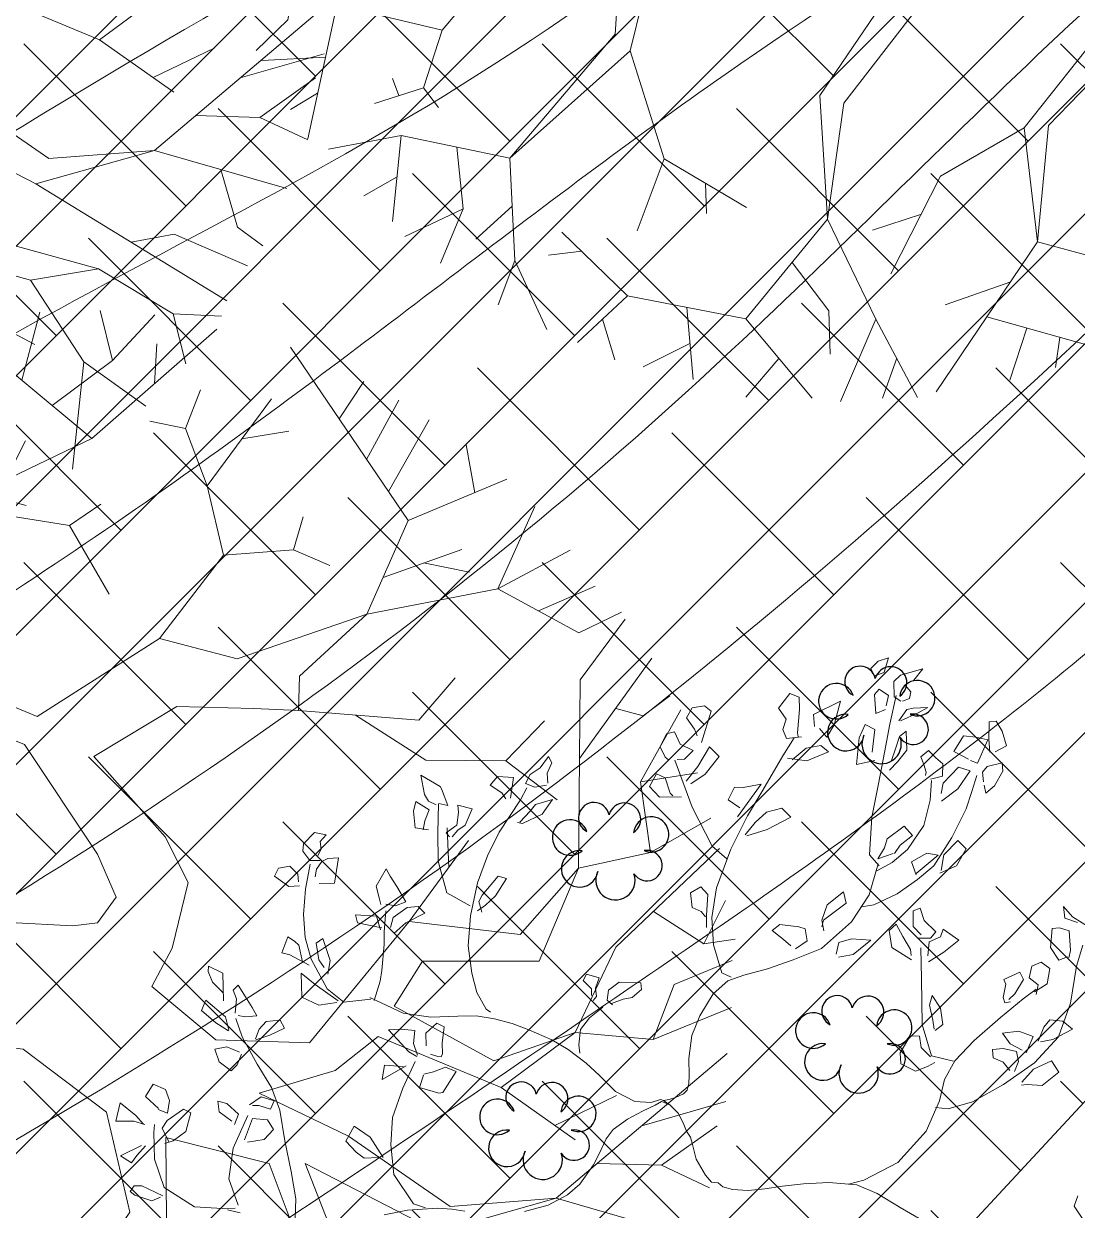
# Model space of a CAD drawing. Header units: millimetres. Extents: x 5637 to 6048, y 3385 to 3927.
# Drawn here: x 5869.876 to 5874.188, y 3737.93 to 3742.784 of the extents above; entities that cross this region are included whole.
import ezdxf

# ---------------------------------------------------------------- set-up
doc = ezdxf.new("R2010")
doc.units = ezdxf.units.MM
doc.layers.add('Contour Lines', color=253, linetype='Continuous')
doc.layers.add('plants1', color=7, linetype='Continuous', true_color=0x89ee5d)
doc.layers.add('trees new', color=7, linetype='Continuous', lineweight=20)
pattern_1 = [(45, (2816.3681, -1263.7476), (-0.265165043, 0.265165043), []), (135, (2816.3681, -1263.7476), (-0.79549513, 0.265165043), [0.9375, -0.5625])]

# ---------------------------------------------------------------- blocks, each defined once
blk = doc.blocks.new('SYMBOL_Tree_5_2D')
at = {"color": 0, "linetype": 'ByBlock'}
for points in [[(1.96, 83.66), (-6.45, 89.48)], [(77.11, 46.85), (73.78, 37.12), (73.14, 25.72), (67.38, 19.24), (48.37, 13.75), (22.49, 15.23), (12.81, 23.81), (14.33, 33.54), (5.72, 50.66), (9.48, 72.13), (1.96, 83.66), (0.85, 89.91)], [(9.48, 72.13), (2.85, 51.55), (6.82, 38.24), (8.16, 24.04), (13.67, 14.41), (-0.25, 8.52), (-14.17, 10.17), (-23.69, 20.13), (-22.14, 43.83), (-31.42, 57.6), (-28.77, 74.69), (-13.51, 80.08), (-10.87, 88.89)], [(-12.19, 84.49), (-16.38, 88.36)], [(16.36, 74.47), (11.46, 81.2), (10.37, 89.02)], [(11.46, 81.2), (16.32, 88.36)], [(-23.95, 81.35), (-20.14, 87.24)], [(23.61, 76.93), (18.75, 87.45)], [(21.27, 82), (23.84, 86.43)], [(-21.14, 77.39), (-26.77, 85.31)], [(-35.29, 77.04), (-34.06, 83.76)], [(5.96, 77.54), (7.93, 83.86)], [(9.48, 72.13), (23.61, 76.93), (31.1, 83.43)], [(39.94, 66.21), (34.2, 83.66)], [(36.16, 77.7), (38.19, 81.43)], [(-13.51, 80.08), (-1.57, 77.16)], [(-5.16, 78.04), (-1.57, 80.74)], [(-28.77, 74.69), (-41.81, 79.39)], [(-31.42, 57.6), (-43.81, 65.88), (-45.34, 77.84)], [(37.7, 73.01), (44.82, 77.72)], [(46.31, 66.57), (44.59, 71.24), (46.16, 76.93)], [(24.27, 69.89), (28.89, 75.02)], [(-48.89, 69), (-49.99, 74.59)], [(-43.81, 65.88), (-53.97, 72.13)], [(-30.27, 65.02), (-37.82, 68.12), (-40.92, 73.02)], [(2.85, 51.55), (-8.43, 61.74), (-10.2, 71.9)], [(26.58, 72.46), (28.48, 70.91)], [(-31.42, 57.6), (-25.45, 43.07), (-28.55, 18.68), (-22.78, 9.05), (-36.5, 5.04), (-50.44, 16.34), (-48, 33.67), (-57.3, 45.96), (-55.73, 70.22)], [(26.05, 61.94), (24.27, 69.89), (21.17, 71.14)], [(14.33, 33.54), (23.15, 45.18), (26.05, 61.94), (39.94, 66.21), (50.13, 61.94), (62.73, 64.08)], [(-61.89, 56.67), (-63.47, 63.85)], [(-14.84, 61.74), (-17.06, 65.19)], [(-8.43, 61.74), (-21.26, 61.74)], [(-66.35, 55.5), (-67.9, 59.27)], [(-56.89, 52.39), (-50.88, 59.5)], [(-48, 33.67), (-41.6, 44.95), (-42.47, 59.61)], [(-56.51, 58.09), (-73.2, 53.69)], [(-41.94, 50.63), (-37.39, 55.82)], [(-57.3, 45.96), (-81.38, 39.36)], [(-73.64, 7.05), (-66.57, 12.99), (-54.41, 16.22), (-50.65, 31.76), (-57.3, 45.96)], [(-66.57, 12.99), (-78.28, 18.81), (-84.25, 31.99)], [(-58.76, 25.18), (-66.35, 20.36), (-71.43, 20.13)], [(-78.28, 18.81), (-88.47, 19.7)], [(-72.09, -10.48), (-60.6, 1.48), (-40.69, 2.58), (-53.31, 12.53), (-73.64, 7.05), (-85.35, 7.17), (-91.09, 4.15)], [(-85.35, 7.17), (-90.22, 12.08)], [(81.3, 4.48), (73.55, -6.67), (60.95, -4.77), (47.26, 2.58), (11.24, 1.25), (9.91, -5.22), (2.39, -9.14), (-0.25, -11.14), (-0.68, -15.41), (4.4, -19.09), (20.3, -26.82), (34.66, -24.68), (53.66, -33.19), (61.63, -31.62), (74.44, -32.4), (84.19, -24), (89.02, -22.68)], [(-60.6, 1.48), (-90.68, 2.02)], [(-75.64, 1.75), (-80.04, -2.1), (-90.68, -3.45)], [(-63.02, -30.93), (-58.17, -19.53), (-40.49, -17.09), (-37.82, -10.25), (-30.55, -2.43), (-43.81, -3.55), (-60.38, -2.33), (-72.09, -10.48), (-90, -15.05)], [(-10.45, -65.19), (-6.88, -53.41), (-9.09, -49.4), (-3.78, -46.6), (5.27, -41.57), (11.46, -30.17), (-2.23, -25.7), (-7.99, -21.99), (-10.64, -13.28), (-10.87, -7.46), (-21.92, -5.68), (-32.97, -11.7), (-36.27, -32.51), (-49.99, -38.55), (-52.2, -50.19), (-53.97, -36.75), (-40.49, -28.82), (-40.26, -21.66), (-55.52, -22.12), (-63.02, -30.93), (-72.54, -35.43), (-79.4, -44.47)], [(-81.04, -12.77), (-86.9, -7.23), (-91.09, -6.8)], [(-72.09, -10.48), (-82.04, -38.88)], [(-74.47, -17.29), (-82.04, -21.46), (-89.11, -22.12)], [(-66.99, -18.81), (-72.09, -26.46)], [(-58.17, -19.53), (-70.33, -18.53)], [(-82.04, -21.46), (-85.8, -29.81)], [(-77.07, -24.68), (-85.14, -33.19)], [(74.44, -32.4), (62.07, -34.08), (53.66, -36.55), (35.32, -28.92), (20.74, -30.93), (11.9, -48.28), (1.53, -51.18), (-10.45, -65.19)], [(-63.02, -30.93), (-61.93, -43.58), (-67.23, -62.05)], [(-36.27, -32.51), (-37.61, -45.92)], [(-72.54, -35.43), (-71.2, -43.25), (-76.28, -49.96)], [(53.66, -36.55), (33.31, -66.83), (26.27, -87.96)], [(-37.16, -41.43), (-34.29, -45.92)], [(11.9, -48.28), (10.14, -62.25), (16.77, -69.19), (15.22, -83.62)], [(45.06, -49.34), (30.01, -55.22), (27.8, -59.81)], [(-63.85, -50.27), (-71.86, -49.96), (-75.19, -52.65)], [(-71.86, -49.96), (-71.43, -56.44)], [(-52.2, -50.19), (-59.51, -56.89), (-64.14, -64.95)], [(-52.2, -50.19), (-44.91, -62.94), (-46.45, -79.48)], [(-9.09, -49.4), (-23.69, -56.44)], [(30.01, -55.22), (20.74, -49.96)], [(-16.02, -52.74), (-27.2, -52.29), (-36.5, -57.65)], [(-59.51, -56.89), (-53.52, -64.39), (-53.31, -75.46)], [(-38.28, -64.95), (-36.5, -57.65), (-45.11, -56.66)], [(-23.69, -56.44), (-24.99, -63.83)], [(40.45, -56.2), (40.83, -62.05)], [(-44.91, -62.94), (-39.6, -72.11), (-40.69, -82.17)], [(10.14, -62.25), (2.39, -67.64), (-2.89, -68.3)], [(-53.52, -64.39), (-59.51, -69.29)], [(-10.45, -65.19), (-23.9, -77.01), (-29.64, -86.41)], [(-10.45, -65.19), (-8.88, -78.82), (16.54, -90.88)], [(33.31, -66.83), (58.74, -70.99)], [(2.39, -67.64), (3.51, -72.11)], [(40.14, -67.95), (36.21, -77.24), (34.43, -85.39)], [(16.77, -69.19), (23.15, -74.34), (27.8, -72.77)], [(45.4, -68.81), (47.92, -77.9)], [(-45.68, -71.21), (-49.33, -72.21), (-51.1, -76.35)], [(-9.83, -70.54), (-17.06, -79.15)], [(23.15, -74.34), (24.06, -79.81)], [(-13.55, -74.97), (-19.48, -77.01)], [(-23.9, -77.01), (-36.27, -77.47), (-39.82, -82.73)], [(-30.08, -77.24), (-34.97, -83.95)], [(-23.9, -77.01), (-22.58, -89.08)], [(15.93, -76.99), (11.03, -81.05)], [(29.79, -77.39), (32.22, -82.17)], [(36.21, -77.24), (41.06, -82.17)], [(-8.88, -78.82), (-17.5, -90.32)], [(-4.62, -80.84), (-4.46, -91.9)], [(0.08, -83.07), (0.41, -92.13)], [(6.02, -85.89), (5.72, -91.9)], [(-14.7, -86.59), (-10.43, -91.54)]]:
    blk.add_lwpolyline(points, dxfattribs=at)
blk = doc.blocks.new('F1')
at = {"color": 33, "linetype": 'Continuous'}
for p, q in [((1.0488, -0.0402), (1.0492, -0.0574)), ((1.0492, -0.0574), (1.0552, -0.0821)), ((1.0552, -0.0821), (1.0626, -0.1094)), ((0.5487, -0.1046), (0.5351, -0.1092)), ((0.5351, -0.1092), (0.5053, -0.1274)), ((1.0626, -0.1094), (1.0691, -0.1369)), ((0.5053, -0.1274), (0.4816, -0.1576)), ((1.0691, -0.1369), (1.0781, -0.157)), ((0.4816, -0.1576), (0.4712, -0.1858)), ((1.0781, -0.157), (1.0924, -0.1773)), ((0.4628, -0.179), (0.4413, -0.1868)), ((0.4746, -0.1794), (0.4628, -0.179)), ((1.0924, -0.1773), (1.1079, -0.2011)), ((0.4413, -0.1868), (0.4141, -0.2046)), ((0.4712, -0.1858), (0.468, -0.2055)), ((0.4141, -0.2046), (0.3874, -0.2262)), ((1.1079, -0.2011), (1.1147, -0.2175)), ((0.468, -0.2055), (0.4599, -0.2231)), ((0.8004, -0.2071), (0.802, -0.2144)), ((0.802, -0.2144), (0.8012, -0.2286)), ((0.3874, -0.2262), (0.3673, -0.251)), ((0.4599, -0.2231), (0.4435, -0.2427)), ((0.8012, -0.2286), (0.7939, -0.2396)), ((0.4435, -0.2427), (0.421, -0.2651)), ((0.7939, -0.2396), (0.7824, -0.2502)), ((0.8881, -0.2413), (0.8977, -0.2556)), ((0.9933, -0.2431), (1.0176, -0.2388)), ((1.0449, -0.2531), (1.0229, -0.2398)), ((0.3673, -0.251), (0.3585, -0.2825)), ((0.8977, -0.2556), (0.9033, -0.2729)), ((1.0335, -0.2498), (1.05, -0.2758)), ((0.421, -0.2651), (0.4017, -0.2833)), ((1.0339, -0.2632), (1.0326, -0.2756)), ((0.9033, -0.2729), (0.9084, -0.2974)), ((1.05, -0.2758), (1.0568, -0.2951)), ((0.3585, -0.2825), (0.3551, -0.3162)), ((0.4017, -0.2833), (0.3904, -0.293)), ((0.6677, -0.2852), (0.6765, -0.2887)), ((0.6765, -0.2887), (0.6858, -0.3133)), ((0.9084, -0.2974), (0.9082, -0.3249)), ((1.0568, -0.2951), (1.0596, -0.3158)), ((0.3551, -0.3162), (0.3508, -0.3357)), ((0.6858, -0.3133), (0.689, -0.3382)), ((1.0596, -0.3158), (1.0594, -0.339)), ((0.9082, -0.3249), (0.9039, -0.3551)), ((0.689, -0.3382), (0.6866, -0.3653)), ((1.0594, -0.339), (1.0568, -0.362)), ((0.9039, -0.3551), (0.8963, -0.3804)), ((0.5427, -0.3595), (0.5224, -0.3711)), ((0.5536, -0.357), (0.5427, -0.3595)), ((0.6866, -0.3653), (0.6761, -0.4013)), ((0.5224, -0.3711), (0.5047, -0.3852)), ((0.5047, -0.3852), (0.4909, -0.3986)), ((0.8963, -0.3804), (0.8871, -0.4026)), ((0.4909, -0.3986), (0.4762, -0.4253)), ((0.5403, -0.3953), (0.5499, -0.4046)), ((0.5499, -0.4046), (0.5499, -0.439)), ((0.6761, -0.4013), (0.6628, -0.4324)), ((0.8871, -0.4026), (0.8698, -0.4332)), ((0.4762, -0.4253), (0.465, -0.4522)), ((0.5499, -0.439), (0.5459, -0.4696)), ((0.6628, -0.4324), (0.6506, -0.4568)), ((0.8698, -0.4332), (0.8648, -0.4444)), ((0.465, -0.4522), (0.4609, -0.4684)), ((0.6506, -0.4568), (0.6345, -0.4891)), ((0.4609, -0.4684), (0.4573, -0.4833)), ((0.5459, -0.4696), (0.5425, -0.4984)), ((0.6345, -0.4891), (0.6255, -0.5061)), ((0.5425, -0.4984), (0.5395, -0.5243)), ((0.5395, -0.5243), (0.5355, -0.5508))]:
    blk.add_line(p, q, dxfattribs=at)
at = {"color": 92, "linetype": 'Continuous'}
for p, q in [((1.17, -0.052), (1.1898, -0.0597)), ((1.1796, -0.0467), (1.1721, -0.0508)), ((1.1956, -0.051), (1.1796, -0.0467)), ((1.2, -0.0541), (1.1956, -0.051)), ((0.9311, -0.0574), (0.9423, -0.0601)), ((0.9423, -0.0601), (0.9618, -0.0856)), ((1.1898, -0.0597), (1.1968, -0.0593)), ((1.1968, -0.0593), (1.2, -0.0541)), ((0.9618, -0.0856), (0.9662, -0.1123)), ((1.211, -0.0856), (1.1926, -0.0963)), ((1.1961, -0.087), (1.2005, -0.08)), ((1.2005, -0.08), (1.211, -0.0856)), ((0.3425, -0.0984), (0.334, -0.0872)), ((1.189, -0.0963), (1.1961, -0.087)), ((0.3398, -0.1081), (0.3425, -0.0984)), ((0.9726, -0.1003), (0.9854, -0.1179)), ((0.9896, -0.0986), (0.9766, -0.0999)), ((0.9974, -0.1036), (0.9896, -0.0986)), ((1.0073, -0.1127), (0.9974, -0.1036)), ((1.0966, -0.1059), (1.0816, -0.1092)), ((1.1641, -0.1026), (1.1531, -0.1117)), ((1.1713, -0.0995), (1.1641, -0.1026)), ((1.1748, -0.1133), (1.168, -0.1013)), ((0.9662, -0.1123), (0.9666, -0.1371)), ((0.9854, -0.1179), (1.0008, -0.1268)), ((1.0008, -0.1268), (1.0073, -0.1127)), ((1.0816, -0.1092), (1.0738, -0.1191)), ((1.0936, -0.1278), (1.0993, -0.1079)), ((1.1531, -0.1117), (1.1498, -0.1289)), ((1.1706, -0.1206), (1.1748, -0.1133)), ((1.201, -0.1179), (1.1908, -0.1156)), ((1.192, -0.1158), (1.1996, -0.1231)), ((1.2173, -0.117), (1.201, -0.1179)), ((1.2145, -0.1338), (1.2173, -0.117)), ((1.0738, -0.1191), (1.0799, -0.1274)), ((1.0799, -0.1274), (1.0936, -0.1278)), ((1.1093, -0.121), (1.1064, -0.1307)), ((1.1241, -0.1317), (1.1119, -0.1241)), ((1.1498, -0.1289), (1.1566, -0.132)), ((1.1566, -0.132), (1.1706, -0.1206)), ((1.171, -0.1272), (1.1698, -0.1388)), ((1.1795, -0.1301), (1.171, -0.1272)), ((1.1996, -0.1231), (1.2145, -0.1338)), ((0.9666, -0.1371), (0.959, -0.1645)), ((1.0748, -0.145), (1.0778, -0.1373)), ((1.0778, -0.1373), (1.0886, -0.1398)), ((1.0969, -0.1398), (1.0868, -0.1479)), ((1.0886, -0.1398), (1.0944, -0.1396)), ((1.1064, -0.1307), (1.1178, -0.1396)), ((1.1178, -0.1396), (1.1261, -0.1413)), ((1.1261, -0.1413), (1.1241, -0.1317)), ((1.1698, -0.1388), (1.1741, -0.1487)), ((1.1918, -0.1411), (1.1793, -0.1311)), ((1.0868, -0.1479), (1.0748, -0.145)), ((1.1741, -0.1487), (1.1858, -0.1527)), ((1.1858, -0.1527), (1.1918, -0.1411)), ((0.9224, -0.1628), (0.9116, -0.1827)), ((0.9261, -0.162), (0.9224, -0.1628)), ((0.9439, -0.1661), (0.9261, -0.162)), ((0.9411, -0.1775), (0.9439, -0.1661)), ((0.959, -0.1645), (0.9493, -0.1893)), ((0.9574, -0.185), (0.9782, -0.1711)), ((0.9782, -0.1711), (0.9769, -0.1841)), ((1.1106, -0.1754), (1.1158, -0.1696)), ((1.1158, -0.1696), (1.1273, -0.1771)), ((0.9116, -0.1827), (0.9216, -0.1862)), ((0.9216, -0.1862), (0.9322, -0.1812)), ((0.9322, -0.1812), (0.9406, -0.1783)), ((1.1073, -0.1854), (1.1106, -0.1754)), ((1.1273, -0.1771), (1.1319, -0.1883)), ((0.9556, -0.1978), (0.9482, -0.1941)), ((0.9769, -0.1841), (0.9599, -0.1841)), ((1.1211, -0.191), (1.1094, -0.187)), ((1.1319, -0.1883), (1.1211, -0.191)), ((0.9261, -0.1951), (0.9251, -0.198)), ((0.9251, -0.198), (0.9259, -0.2077)), ((0.9292, -0.1953), (0.9261, -0.1951)), ((0.9359, -0.1968), (0.9292, -0.1953)), ((0.9414, -0.2156), (0.9402, -0.2042)), ((0.9476, -0.1953), (0.9521, -0.2055)), ((0.9672, -0.2084), (0.9556, -0.1978)), ((1.0828, -0.2042), (1.0701, -0.2115)), ((1.0951, -0.1992), (1.0828, -0.2042)), ((1.0928, -0.209), (1.0956, -0.2001)), ((0.3648, -0.2191), (0.3791, -0.2059)), ((0.3791, -0.2059), (0.3928, -0.2061)), ((0.3976, -0.2079), (0.3878, -0.2202)), ((0.3928, -0.2061), (0.3978, -0.205)), ((0.4843, -0.2162), (0.495, -0.2113)), ((0.495, -0.2113), (0.5087, -0.217)), ((0.9259, -0.2077), (0.9251, -0.2226)), ((0.9321, -0.2255), (0.9414, -0.2156)), ((0.9521, -0.2055), (0.9517, -0.2175)), ((0.9756, -0.2164), (0.9672, -0.2084)), ((1.0701, -0.2115), (1.0743, -0.2187)), ((1.0869, -0.2164), (1.0928, -0.209)), ((1.1203, -0.2063), (1.1243, -0.2183)), ((1.1326, -0.2121), (1.1206, -0.2057)), ((1.1464, -0.2224), (1.1326, -0.2121)), ((0.372, -0.2291), (0.3648, -0.2191)), ((0.3878, -0.2202), (0.372, -0.2291)), ((0.405, -0.217), (0.402, -0.2262)), ((0.402, -0.2262), (0.4045, -0.2353)), ((0.4158, -0.2249), (0.4093, -0.2175)), ((0.4253, -0.2282), (0.4158, -0.2249)), ((0.4778, -0.2202), (0.4843, -0.2162)), ((0.4912, -0.233), (0.482, -0.2253)), ((0.5087, -0.217), (0.5098, -0.2268)), ((0.9251, -0.2226), (0.9321, -0.2255)), ((0.9517, -0.2175), (0.9641, -0.2177)), ((0.9641, -0.2177), (0.9756, -0.2164)), ((1.0743, -0.2187), (1.0869, -0.2164)), ((1.1063, -0.2195), (1.0958, -0.2212)), ((1.0958, -0.2212), (1.1004, -0.2282)), ((1.1129, -0.2202), (1.1063, -0.2195)), ((1.1154, -0.2351), (1.1156, -0.222)), ((1.1243, -0.2183), (1.1431, -0.232)), ((1.1431, -0.232), (1.1464, -0.2224)), ((0.3955, -0.2346), (0.3901, -0.2498)), ((0.4106, -0.2419), (0.3993, -0.2369)), ((0.4045, -0.2353), (0.4168, -0.2373)), ((0.4168, -0.2373), (0.4263, -0.2357)), ((0.4263, -0.2357), (0.4253, -0.2282)), ((0.4935, -0.2431), (0.4912, -0.233)), ((0.5098, -0.2268), (0.5017, -0.2429)), ((1.0241, -0.2382), (1.0401, -0.2346)), ((1.0401, -0.2346), (1.0561, -0.2407)), ((1.1004, -0.2282), (1.1106, -0.2421)), ((1.1189, -0.2429), (1.1154, -0.2351)), ((1.1271, -0.2326), (1.1294, -0.2576)), ((0.3831, -0.2456), (0.3721, -0.2483)), ((0.3811, -0.2591), (0.3855, -0.246)), ((0.4183, -0.251), (0.4106, -0.2419)), ((0.5017, -0.2429), (0.4935, -0.2431)), ((0.884, -0.2388), (0.8881, -0.2413)), ((1.0176, -0.2388), (1.0335, -0.2498)), ((1.0561, -0.2407), (1.0583, -0.2626)), ((1.1106, -0.2421), (1.1146, -0.2477)), ((1.1146, -0.2477), (1.1189, -0.2429)), ((1.1381, -0.2489), (1.1273, -0.2396)), ((0.3721, -0.2483), (0.355, -0.2591)), ((0.3901, -0.2498), (0.4036, -0.2537)), ((0.4036, -0.2537), (0.4183, -0.251)), ((0.4796, -0.2493), (0.473, -0.2551)), ((0.473, -0.2551), (0.476, -0.2698)), ((0.4823, -0.2585), (0.4805, -0.2504)), ((0.4863, -0.2719), (0.4823, -0.2585)), ((0.7564, -0.2607), (0.7644, -0.2585)), ((0.7644, -0.2585), (0.7747, -0.2541)), ((0.7739, -0.2529), (0.7789, -0.2568)), ((0.7789, -0.2568), (0.7782, -0.2659)), ((0.7915, -0.2556), (0.7887, -0.2593)), ((1.0583, -0.2626), (1.0449, -0.2531)), ((1.1294, -0.2576), (1.1428, -0.2632)), ((1.1426, -0.2582), (1.1381, -0.2489)), ((1.1428, -0.2632), (1.1426, -0.2582)), ((0.355, -0.2591), (0.3643, -0.2655)), ((0.3643, -0.2655), (0.376, -0.2661)), ((0.376, -0.2661), (0.3811, -0.2591)), ((0.7484, -0.2686), (0.7564, -0.2607)), ((0.7494, -0.2746), (0.7484, -0.2686)), ((0.7782, -0.2659), (0.769, -0.2738)), ((0.7904, -0.2669), (0.7877, -0.2765)), ((0.7887, -0.2593), (0.7904, -0.2669)), ((0.7939, -0.2661), (0.7935, -0.2601)), ((0.8019, -0.2732), (0.7939, -0.2661)), ((1.0429, -0.2756), (1.0376, -0.269)), ((0.413, -0.28), (0.418, -0.2787)), ((0.418, -0.2787), (0.4198, -0.2835)), ((0.476, -0.2698), (0.4845, -0.281)), ((0.4845, -0.281), (0.4863, -0.2719)), ((0.769, -0.2738), (0.7494, -0.2746)), ((0.7877, -0.2765), (0.7994, -0.279)), ((0.7994, -0.279), (0.8019, -0.2732)), ((1.0326, -0.2756), (1.0408, -0.2951)), ((1.0463, -0.2905), (1.0429, -0.2756)), ((1.0514, -0.2701), (1.0696, -0.2785)), ((1.0621, -0.2876), (1.0576, -0.2727)), ((1.0696, -0.2785), (1.0771, -0.2798)), ((1.0771, -0.2798), (1.0724, -0.2947)), ((0.3918, -0.2905), (0.3806, -0.2986)), ((0.3888, -0.297), (0.3901, -0.2881)), ((0.4025, -0.3011), (0.4096, -0.2874)), ((0.4096, -0.2874), (0.4146, -0.2819)), ((0.4198, -0.2835), (0.4183, -0.2957)), ((1.0408, -0.2951), (1.0463, -0.2905)), ((1.0663, -0.2912), (1.0621, -0.2876)), ((1.0724, -0.2947), (1.0663, -0.2912)), ((0.3806, -0.2986), (0.3793, -0.3125)), ((0.3975, -0.3028), (0.3888, -0.297)), ((0.4063, -0.3075), (0.4025, -0.3011)), ((0.4203, -0.2999), (0.4063, -0.3075)), ((0.4183, -0.2957), (0.4203, -0.2999)), ((0.3793, -0.3125), (0.3876, -0.3177)), ((0.3958, -0.3137), (0.3975, -0.3028)), ((0.4897, -0.3113), (0.4763, -0.3208)), ((0.5052, -0.3121), (0.5238, -0.322)), ((0.5718, -0.31), (0.5587, -0.3133)), ((0.5722, -0.3231), (0.574, -0.3125)), ((0.9767, -0.304), (0.9662, -0.3146)), ((0.9782, -0.3187), (0.9799, -0.3094)), ((1.0103, -0.3115), (0.9879, -0.3084)), ((0.9889, -0.3065), (0.9934, -0.3189)), ((1.0124, -0.3187), (1.0103, -0.3115)), ((0.3616, -0.3303), (0.3626, -0.3235)), ((0.3641, -0.3243), (0.3715, -0.3206)), ((0.3715, -0.3206), (0.38, -0.3317)), ((0.3876, -0.3177), (0.3958, -0.3137)), ((0.4763, -0.3208), (0.4636, -0.3328)), ((0.4905, -0.3293), (0.4908, -0.3166)), ((0.5067, -0.3212), (0.506, -0.3158)), ((0.5145, -0.3326), (0.5067, -0.3212)), ((0.5238, -0.322), (0.5273, -0.3373)), ((0.5587, -0.3133), (0.5433, -0.3274)), ((0.561, -0.3272), (0.5722, -0.3231)), ((0.6112, -0.3148), (0.6012, -0.3228)), ((0.6012, -0.3228), (0.6038, -0.3336)), ((0.6228, -0.3226), (0.6157, -0.3173)), ((0.6335, -0.3299), (0.6228, -0.3226)), ((0.9662, -0.3146), (0.9497, -0.3245)), ((0.9662, -0.3286), (0.9782, -0.3187)), ((0.9934, -0.3189), (1.0124, -0.3187)), ((0.364, -0.3479), (0.3616, -0.3303)), ((0.38, -0.3317), (0.3796, -0.3489)), ((0.4636, -0.3328), (0.4785, -0.3417)), ((0.4805, -0.3346), (0.4905, -0.3293)), ((0.4895, -0.3328), (0.485, -0.339)), ((0.5005, -0.332), (0.4895, -0.3328)), ((0.5213, -0.3433), (0.5145, -0.3326)), ((0.5433, -0.3274), (0.561, -0.3272)), ((0.5867, -0.333), (0.5892, -0.3425)), ((0.6038, -0.3336), (0.6095, -0.3351)), ((0.6268, -0.3361), (0.6335, -0.3299)), ((0.6932, -0.3286), (0.6939, -0.34)), ((0.8952, -0.3355), (0.9021, -0.3299)), ((0.8981, -0.3288), (0.9014, -0.3384)), ((0.9497, -0.3245), (0.9561, -0.3301)), ((0.9561, -0.3301), (0.9662, -0.3286)), ((0.9766, -0.3293), (0.9676, -0.3336)), ((0.9676, -0.3336), (0.9767, -0.3469)), ((0.9857, -0.3301), (0.9766, -0.3293)), ((0.9919, -0.3355), (0.9901, -0.3297)), ((0.4785, -0.3417), (0.4805, -0.3346)), ((0.485, -0.339), (0.4963, -0.3483)), ((0.5058, -0.3423), (0.4982, -0.3353)), ((0.5067, -0.3566), (0.5058, -0.3423)), ((0.5273, -0.3373), (0.5213, -0.3433)), ((0.568, -0.3593), (0.5877, -0.3425)), ((0.5892, -0.3425), (0.5853, -0.3566)), ((0.5877, -0.3425), (0.5888, -0.3365)), ((0.6095, -0.3351), (0.6268, -0.3361)), ((0.6939, -0.34), (0.6942, -0.3587)), ((0.6992, -0.3429), (0.6949, -0.3382)), ((0.7075, -0.346), (0.6992, -0.3429)), ((0.8777, -0.3609), (0.8867, -0.3444)), ((0.8989, -0.3442), (0.8854, -0.3626)), ((0.8867, -0.3444), (0.8952, -0.3355)), ((0.9014, -0.3384), (0.8989, -0.3442)), ((0.9954, -0.346), (0.9919, -0.3355)), ((1.0473, -0.345), (1.0334, -0.346)), ((1.0651, -0.3417), (1.0746, -0.3404)), ((1.0746, -0.3404), (1.0883, -0.3487)), ((0.3435, -0.351), (0.3618, -0.3607)), ((0.373, -0.3502), (0.364, -0.3479)), ((0.3796, -0.3489), (0.373, -0.3502)), ((0.4963, -0.3483), (0.5007, -0.3595)), ((0.71, -0.3593), (0.7075, -0.346)), ((0.9767, -0.3469), (0.9834, -0.356)), ((0.9876, -0.3622), (0.9954, -0.346)), ((1.0334, -0.346), (1.0313, -0.3694)), ((1.0508, -0.3578), (1.0514, -0.3506)), ((1.0673, -0.352), (1.0663, -0.3452)), ((1.0751, -0.3589), (1.0673, -0.352)), ((1.0883, -0.3487), (1.0853, -0.3564)), ((0.3686, -0.3593), (0.3571, -0.356)), ((0.3618, -0.3607), (0.3708, -0.3696)), ((0.3708, -0.3696), (0.3686, -0.3593)), ((0.5007, -0.3595), (0.5067, -0.3566)), ((0.571, -0.3694), (0.568, -0.3593)), ((0.5853, -0.3566), (0.571, -0.3694)), ((0.6942, -0.3587), (0.7009, -0.3653)), ((0.7009, -0.3653), (0.71, -0.3593)), ((0.8854, -0.3626), (0.8777, -0.3609)), ((0.9834, -0.356), (0.9876, -0.3622)), ((1.0411, -0.3682), (1.0464, -0.3649)), ((1.0464, -0.3649), (1.0508, -0.3578)), ((1.0479, -0.3659), (1.0571, -0.3653)), ((1.0571, -0.3653), (1.0641, -0.3732)), ((1.0853, -0.3564), (1.0751, -0.3589)), ((1.0313, -0.3694), (1.0411, -0.3682)), ((1.0478, -0.3763), (1.0504, -0.3701)), ((1.0489, -0.3831), (1.0478, -0.3763)), ((1.0641, -0.3732), (1.0641, -0.3798)), ((1.0441, -0.3895), (1.0489, -0.3831)), ((1.0641, -0.3798), (1.0546, -0.391)), ((0.4848, -0.3924), (0.4701, -0.4001)), ((0.4823, -0.4092), (0.4838, -0.3949)), ((0.5063, -0.3905), (0.4875, -0.4086)), ((0.5112, -0.4009), (0.5062, -0.3893)), ((0.9247, -0.4017), (0.9296, -0.3955)), ((0.9354, -0.3986), (0.9279, -0.405)), ((0.9321, -0.3951), (0.9354, -0.3986)), ((1.0546, -0.391), (1.0441, -0.3895)), ((0.4701, -0.4001), (0.4625, -0.416)), ((0.4705, -0.4231), (0.4823, -0.4092)), ((0.4875, -0.4086), (0.4978, -0.4096)), ((0.4978, -0.4096), (0.5112, -0.4009)), ((0.5225, -0.4154), (0.5273, -0.4073)), ((0.5283, -0.4073), (0.542, -0.4015)), ((0.542, -0.4015), (0.5368, -0.4119)), ((0.9131, -0.422), (0.9184, -0.4067)), ((0.9184, -0.4067), (0.9247, -0.4017)), ((0.9261, -0.4063), (0.9254, -0.4177)), ((0.9279, -0.405), (0.9261, -0.4063)), ((0.9514, -0.4003), (0.9636, -0.4013)), ((0.9522, -0.4185), (0.9552, -0.4081)), ((0.9552, -0.4081), (0.9564, -0.3999)), ((0.9636, -0.4013), (0.9662, -0.4162)), ((0.4625, -0.416), (0.4705, -0.4231)), ((0.512, -0.4247), (0.5225, -0.4154)), ((0.5348, -0.4202), (0.5202, -0.4328)), ((0.5368, -0.4119), (0.5348, -0.4202)), ((0.6622, -0.4144), (0.6443, -0.4214)), ((0.6557, -0.427), (0.6639, -0.415)), ((0.8492, -0.4216), (0.8666, -0.4119)), ((0.8691, -0.4129), (0.8604, -0.4235)), ((0.8666, -0.4119), (0.8711, -0.4123)), ((0.9254, -0.4177), (0.9264, -0.4243)), ((0.9647, -0.4253), (0.9522, -0.4185)), ((0.9662, -0.4162), (0.9647, -0.4253)), ((0.5202, -0.4328), (0.512, -0.4247)), ((0.6443, -0.4214), (0.6235, -0.434)), ((0.646, -0.4371), (0.6557, -0.427)), ((0.6719, -0.4309), (0.6525, -0.4622)), ((0.8407, -0.4353), (0.8492, -0.4216)), ((0.8559, -0.4299), (0.8407, -0.4353)), ((0.8604, -0.4235), (0.8559, -0.4299)), ((0.9264, -0.4243), (0.9131, -0.422)), ((0.9354, -0.4235), (0.9422, -0.4384)), ((0.9437, -0.4247), (0.9354, -0.4235)), ((0.9532, -0.4262), (0.9461, -0.4233)), ((0.9572, -0.4322), (0.9532, -0.4262)), ((0.6235, -0.434), (0.6322, -0.4415)), ((0.6322, -0.4415), (0.646, -0.4371)), ((0.6815, -0.4458), (0.6704, -0.4394)), ((0.8791, -0.434), (0.8777, -0.4529)), ((0.8872, -0.4382), (0.8831, -0.4332)), ((0.8982, -0.4446), (0.8872, -0.4382)), ((0.9422, -0.4384), (0.9436, -0.4402)), ((0.9436, -0.4402), (0.9617, -0.4493)), ((0.9617, -0.4493), (0.9572, -0.4322)), ((0.6765, -0.4576), (0.6815, -0.4458)), ((0.724, -0.4458), (0.744, -0.444)), ((0.7344, -0.4483), (0.7319, -0.446)), ((0.74, -0.4618), (0.7344, -0.4483)), ((0.744, -0.444), (0.7537, -0.4531)), ((0.8472, -0.4589), (0.8461, -0.4498)), ((0.8471, -0.4481), (0.8576, -0.4456)), ((0.8576, -0.4456), (0.8664, -0.4481)), ((0.8664, -0.4481), (0.8627, -0.4568)), ((0.8777, -0.4529), (0.8922, -0.4529)), ((0.8922, -0.4529), (0.8982, -0.4446)), ((0.4878, -0.4576), (0.4738, -0.4698)), ((0.6525, -0.4622), (0.6687, -0.4578)), ((0.6687, -0.4578), (0.6765, -0.4576)), ((0.7162, -0.458), (0.704, -0.4676)), ((0.711, -0.4742), (0.7207, -0.4603)), ((0.7479, -0.4649), (0.74, -0.4618)), ((0.7537, -0.4531), (0.7479, -0.4649)), ((0.8436, -0.4686), (0.8472, -0.4589)), ((0.8539, -0.4632), (0.8471, -0.474)), ((0.8627, -0.4568), (0.8539, -0.4632)), ((0.448, -0.4678), (0.4408, -0.4748)), ((0.4501, -0.4748), (0.448, -0.4678)), ((0.4738, -0.4698), (0.4636, -0.487)), ((0.4745, -0.4895), (0.4875, -0.474)), ((0.4875, -0.474), (0.4887, -0.4645)), ((0.704, -0.4676), (0.6922, -0.4845)), ((0.7015, -0.4928), (0.711, -0.4742)), ((0.8471, -0.474), (0.8436, -0.4686)), ((0.4408, -0.4748), (0.4341, -0.4887)), ((0.4525, -0.4866), (0.4508, -0.4777)), ((0.499, -0.4771), (0.4885, -0.4804)), ((0.4885, -0.4804), (0.4888, -0.4918)), ((0.5035, -0.4831), (0.5038, -0.48)), ((0.5062, -0.4899), (0.5035, -0.4831)), ((0.537, -0.4825), (0.5302, -0.4908)), ((0.6922, -0.4845), (0.7015, -0.4928)), ((0.7234, -0.4802), (0.7162, -0.4885)), ((0.7302, -0.4794), (0.7234, -0.4802)), ((0.7412, -0.4808), (0.7379, -0.4785)), ((0.7464, -0.4897), (0.7412, -0.4808)), ((0.4341, -0.4887), (0.435, -0.4963)), ((0.435, -0.4963), (0.4485, -0.492)), ((0.4485, -0.492), (0.4525, -0.4866)), ((0.4576, -0.4945), (0.4496, -0.5162)), ((0.464, -0.4963), (0.4576, -0.4945)), ((0.4636, -0.487), (0.4745, -0.4895)), ((0.4888, -0.4918), (0.4955, -0.4966)), ((0.5093, -0.4968), (0.5062, -0.4899)), ((0.5302, -0.4908), (0.5225, -0.5019)), ((0.5325, -0.5032), (0.5358, -0.4905)), ((0.5508, -0.4905), (0.5673, -0.4858)), ((0.5673, -0.4858), (0.5663, -0.51)), ((0.6123, -0.486), (0.5932, -0.4955)), ((0.5932, -0.4955), (0.6007, -0.5007)), ((0.6302, -0.4872), (0.6123, -0.486)), ((0.6137, -0.4976), (0.6258, -0.486)), ((0.709, -0.4961), (0.7024, -0.5251)), ((0.7162, -0.4885), (0.7285, -0.4934)), ((0.7285, -0.4934), (0.7342, -0.5042)), ((0.7415, -0.5019), (0.7464, -0.4897)), ((0.4421, -0.5059), (0.4323, -0.5119)), ((0.4486, -0.517), (0.4468, -0.505)), ((0.4798, -0.5036), (0.466, -0.4974)), ((0.4718, -0.5183), (0.4798, -0.5036)), ((0.4955, -0.4966), (0.5027, -0.503)), ((0.5027, -0.503), (0.5093, -0.4968)), ((0.5225, -0.5019), (0.5243, -0.5191)), ((0.53, -0.5137), (0.5325, -0.5032)), ((0.5528, -0.5185), (0.5537, -0.4978)), ((0.6007, -0.5007), (0.6137, -0.4976)), ((0.6188, -0.5075), (0.6323, -0.505)), ((0.6323, -0.505), (0.6362, -0.5131)), ((0.7164, -0.5079), (0.7135, -0.5021)), ((0.7342, -0.5042), (0.7415, -0.5019)), ((0.4323, -0.5119), (0.4371, -0.5249)), ((0.4493, -0.5326), (0.4486, -0.517)), ((0.4496, -0.5162), (0.4606, -0.5179)), ((0.5243, -0.5191), (0.53, -0.5137)), ((0.5663, -0.51), (0.5617, -0.5226)), ((0.5898, -0.5204), (0.5957, -0.5088)), ((0.5957, -0.5088), (0.6028, -0.5162)), ((0.6077, -0.5177), (0.6093, -0.5284)), ((0.6227, -0.511), (0.6217, -0.5073)), ((0.6222, -0.532), (0.6227, -0.511)), ((0.6362, -0.5131), (0.6337, -0.5226)), ((0.7242, -0.5177), (0.7164, -0.5079)), ((0.7197, -0.527), (0.7242, -0.5177)), ((0.4371, -0.5249), (0.443, -0.5336)), ((0.4606, -0.5179), (0.4718, -0.5183)), ((0.53, -0.528), (0.5145, -0.5365)), ((0.525, -0.5388), (0.5313, -0.528)), ((0.5617, -0.5226), (0.5528, -0.5185)), ((0.5857, -0.5421), (0.5898, -0.5204)), ((0.6093, -0.5284), (0.5857, -0.5421)), ((0.6337, -0.5226), (0.6415, -0.532)), ((0.7024, -0.5251), (0.7087, -0.5297)), ((0.7087, -0.5297), (0.7197, -0.527)), ((0.443, -0.5336), (0.4493, -0.5326)), ((0.5145, -0.5365), (0.5058, -0.5417)), ((0.5192, -0.5402), (0.525, -0.5388)), ((0.5527, -0.5332), (0.5443, -0.5373)), ((0.5552, -0.5502), (0.5527, -0.5332)), ((0.6232, -0.5433), (0.6222, -0.532)), ((0.6415, -0.532), (0.632, -0.546)), ((0.5058, -0.5417), (0.5192, -0.5402)), ((0.5232, -0.5489), (0.5222, -0.5549)), ((0.5292, -0.546), (0.5232, -0.5489)), ((0.5372, -0.5493), (0.5307, -0.546)), ((0.5383, -0.5632), (0.5372, -0.5493)), ((0.544, -0.5409), (0.5423, -0.5502)), ((0.632, -0.546), (0.6232, -0.5433)), ((0.5222, -0.5549), (0.5283, -0.5609)), ((0.5423, -0.5502), (0.5512, -0.5556)), ((0.5512, -0.5556), (0.5552, -0.5502)), ((0.5202, -0.5659), (0.5127, -0.5765)), ((0.5127, -0.5765), (0.5327, -0.5696)), ((0.5283, -0.5609), (0.5202, -0.5659)), ((0.5327, -0.5696), (0.5383, -0.5632)), ((0.5477, -0.5711), (0.5447, -0.5845)), ((0.5565, -0.5672), (0.5478, -0.5709)), ((0.56, -0.5738), (0.5565, -0.5672)), ((0.5447, -0.5845), (0.5538, -0.5808)), ((0.5538, -0.5808), (0.56, -0.5738))]:
    blk.add_line(p, q, dxfattribs=at)
at = {"color": 33, "linetype": 'Continuous'}
for points in [[(0.7235, -0.1682), (0.7289, -0.1645), (0.7402, -0.1582), (0.7531, -0.15), (0.7655, -0.1398), (0.7713, -0.1309), (0.777, -0.1164), (0.7812, -0.1065), (0.7926, -0.0883), (0.8029, -0.0777), (0.82, -0.0672), (0.8411, -0.0601)], [(0.8951, -0.0568), (0.9069, -0.0576), (0.92, -0.0578), (0.9473, -0.0541), (0.9682, -0.0485)], [(1.0988, -0.0413), (1.1105, -0.0433)], [(0.7235, -0.1682), (0.7217, -0.1676), (0.7155, -0.1655), (0.7075, -0.1587), (0.7026, -0.1502), (0.6988, -0.1429), (0.695, -0.1375), (0.6928, -0.1311), (0.6884, -0.1179), (0.6791, -0.104), (0.6731, -0.098), (0.6671, -0.0978), (0.6626, -0.0945), (0.6536, -0.0926), (0.6395, -0.0928), (0.6243, -0.0953), (0.6086, -0.0988), (0.5895, -0.1021), (0.5668, -0.105), (0.5411, -0.1046), (0.522, -0.0978), (0.5003, -0.0866), (0.4808, -0.0771)], [(1.1012, -0.0481), (1.1111, -0.0715), (1.1091, -0.0995), (1.098, -0.1301)], [(1.1036, -0.0454), (1.1153, -0.0442), (1.1406, -0.044), (1.1695, -0.0597), (1.1798, -0.0848), (1.182, -0.109), (1.182, -0.1162)], [(0.7155, -0.1655), (0.7217, -0.1692), (0.7167, -0.1703), (0.7111, -0.1727), (0.704, -0.1765), (0.7008, -0.18), (0.6998, -0.1862), (0.7, -0.1932), (0.7012, -0.2088), (0.7, -0.2299), (0.694, -0.2481), (0.6831, -0.269), (0.6707, -0.2816), (0.6566, -0.2879), (0.6355, -0.2951), (0.6126, -0.3048), (0.5877, -0.3166), (0.5622, -0.3427), (0.5477, -0.3684), (0.5415, -0.397)], [(0.7217, -0.1692), (0.7245, -0.1698), (0.7328, -0.1667), (0.7476, -0.1665), (0.7657, -0.1744), (0.775, -0.1825), (0.7812, -0.1879), (0.794, -0.1984), (0.8113, -0.2096), (0.8266, -0.2173), (0.8483, -0.2251), (0.8636, -0.2297), (0.88, -0.233), (0.8967, -0.2344), (0.9134, -0.2332), (0.9379, -0.2305), (0.9632, -0.2324), (0.9943, -0.2446)], [(0.4611, -0.2226), (0.4814, -0.2262), (0.4917, -0.2541), (0.4951, -0.2953), (0.4977, -0.3233)], [(0.9903, -0.2421), (0.9859, -0.2601), (0.9851, -0.2698), (0.9847, -0.2937), (0.9853, -0.305), (0.9853, -0.3243)], [(0.909, -0.334), (0.9311, -0.3444), (0.9407, -0.3725), (0.9429, -0.398), (0.9441, -0.4245)], [(0.5429, -0.3903), (0.5288, -0.399), (0.5156, -0.4119), (0.5023, -0.4346), (0.4981, -0.458), (0.4981, -0.4758)], [(0.6791, -0.3924), (0.693, -0.4028), (0.7137, -0.4371), (0.7322, -0.4787)]]:
    blk.add_lwpolyline(points, dxfattribs=at)
blk = doc.blocks.new('698')
at = {"layer": 'trees new', "color": 1, "lineweight": 30}
for centre, radius, start, end in [((2753.4206, 4756.0083), 0.063, 11.8154, 242.9742), ((2753.5458, 4756.0032), 0.066, 304.0063, 164.1291), ((2753.3233, 4755.9281), 0.0728, 19.3407, 312.189), ((2753.6546, 4755.9406), 0.0723, 246.3205, 173.7228), ((2753.3622, 4755.7998), 0.075, 82.3537, 351.3064), ((2753.6373, 4755.813), 0.0625, 212.0432, 100.8032), ((2753.5085, 4755.7529), 0.0805, 153.751, 19.5562)]:
    blk.add_arc(centre, radius, start, end, dxfattribs=at)

msp = doc.modelspace()

# ---------------------------------------------------------------- hatches: boundary and pattern name
at = {"layer": 'plants1'}
h = msp.add_hatch(dxfattribs=at)
h.set_pattern_fill('ANSI38', color=256, scale=3, style=0)
h.set_pattern_definition(pattern_1)
h.paths.add_polyline_path([(5870.3125, 3744.3793), (5874.7779, 3746.3855), (5875.6062, 3746.724), (5876.7921, 3744.1475), (5877.7351, 3742.1647), (5869.5407, 3733.3364), (5853.8093, 3726.2344), (5851.8534, 3727.921), (5842.9467, 3747.4399), (5847.6748, 3749.8082), (5839.8228, 3765.658), (5841.7782, 3768.2633), (5864.1062, 3764.0312), (5865.9149, 3759.9999), (5862.5089, 3758.2206), (5863.5473, 3758.7658), (5867.8185, 3749.6286)])
h = msp.add_hatch(dxfattribs=at)
h.set_pattern_fill('ANSI38', color=256, scale=3, style=0)
h.set_pattern_definition(pattern_1)
edge = h.paths.add_edge_path()
edge.add_line((5897.4055, 3740.5419), (5897.6905, 3738.9281))
edge.add_line((5897.6905, 3738.9281), (5879.9754, 3734.0867))
edge.add_line((5879.9754, 3734.0867), (5854.5437, 3722.5372))
edge.add_line((5854.5437, 3722.5372), (5855.921, 3719.5943))
edge.add_line((5855.921, 3719.5943), (5855.3036, 3719.452))
edge.add_line((5855.3036, 3719.452), (5854.4012, 3721.6353))
edge.add_line((5854.4012, 3721.6353), (5848.4646, 3718.9298))
edge.add_line((5848.4646, 3718.9298), (5850.8392, 3713.4239))
edge.add_line((5850.8392, 3713.4239), (5842.6987, 3709.94))
edge.add_line((5842.6987, 3709.94), (5839.8015, 3715.9205))
edge.add_line((5839.8015, 3715.9205), (5834.5773, 3713.5473))
edge.add_arc((5835.2577, 3712.0495), 1.6451, 114.4309, 325.875)
edge.add_line((5836.6195, 3711.1266), (5856.4717, 3702.488))
edge.add_line((5856.4717, 3702.488), (5867.0627, 3707.3769))
edge.add_arc((5873.0871, 3706.6915), 6.0633, 121.04935, 173.50922, ccw=False)
edge.add_line((5869.9599, 3711.886), (5868.63, 3714.7814))
edge.add_line((5868.63, 3714.7814), (5869.7224, 3716.2053))
edge.add_line((5869.7224, 3716.2053), (5871.9546, 3719.0057))
edge.add_line((5871.9546, 3719.0057), (5876.4399, 3722.7697))
edge.add_line((5876.4399, 3722.7697), (5878.9571, 3724.0987))
edge.add_line((5878.9571, 3724.0987), (5882.8515, 3726.0448))
edge.add_line((5882.8515, 3726.0448), (5887.4109, 3727.2789))
edge.add_line((5887.4109, 3727.2789), (5891.5903, 3727.5637))
edge.add_line((5891.5903, 3727.5637), (5894.3668, 3727.8007))
edge.add_line((5894.3668, 3727.8007), (5896.124, 3727.4685))
edge.add_line((5896.124, 3727.4685), (5897.4063, 3724.7156))
edge.add_line((5897.4063, 3724.7156), (5899.9235, 3725.0478))
edge.add_line((5899.9235, 3725.0478), (5902.5831, 3724.2884))
edge.add_line((5902.5831, 3724.2884), (5904.2929, 3722.6271))
edge.add_line((5904.2929, 3722.6271), (5905.1478, 3721.1557))
edge.add_line((5905.1478, 3721.1557), (5905.4327, 3718.8774))
edge.add_line((5905.4327, 3718.8774), (5905.0338, 3716.9956))
edge.add_line((5905.0338, 3716.9956), (5903.8052, 3714.9312))
edge.add_line((5903.8052, 3714.9312), (5902.1066, 3713.1423))
edge.add_line((5902.1066, 3713.1423), (5904.8249, 3706.6939))
edge.add_line((5904.8249, 3706.6939), (5913.6016, 3710.9508))
edge.add_line((5913.6016, 3710.9508), (5916.9891, 3704.0377))
edge.add_line((5916.9891, 3704.0377), (5916.0392, 3703.4682))
edge.add_line((5916.0392, 3703.4682), (5955.3993, 3619.7722))
edge.add_arc((5958.5141, 3621.237), 3.4421, 205.1864, 296.568)
edge.add_line((5960.0536, 3618.1584), (5960.7185, 3616.7344))
edge.add_line((5960.7185, 3616.7344), (5970.0541, 3621.1932))
edge.add_line((5970.0541, 3621.1932), (5969.5669, 3622.2232))
edge.add_line((5969.5669, 3622.2232), (5974.5169, 3624.7363))
edge.add_line((5974.5169, 3624.7363), (5976.9017, 3619.6043))
edge.add_line((5976.9017, 3619.6043), (5973.2146, 3617.8674))
edge.add_line((5973.2146, 3617.8674), (5974.5955, 3615.2006))
edge.add_line((5974.5955, 3615.2006), (5975.9448, 3615.8298))
edge.add_line((5975.9448, 3615.8298), (5983.4739, 3599.6899))
edge.add_line((5983.4739, 3599.6899), (5982.1708, 3599.0864))
edge.add_line((5982.1708, 3599.0864), (5986.4741, 3589.776))
edge.add_line((5986.4741, 3589.776), (5989.0564, 3590.7586))
edge.add_line((5989.0564, 3590.7586), (5986.2948, 3595.6711))
edge.add_line((5986.2948, 3595.6711), (5986.8254, 3610.7657))
edge.add_line((5986.8254, 3610.7657), (5987.3003, 3617.6955))
edge.add_line((5987.3003, 3617.6955), (5954.7399, 3636.972))
edge.add_line((5954.7399, 3636.972), (5927.5568, 3685.8809))
edge.add_line((5927.5568, 3685.8809), (5923.1399, 3693.6176))
edge.add_line((5923.1399, 3693.6176), (5917.569, 3703.5783))
edge.add_line((5917.569, 3703.5783), (5922.9357, 3711.0777))
edge.add_line((5922.9357, 3711.0777), (5922.7886, 3717.7434))
edge.add_line((5922.7886, 3717.7434), (5908.7781, 3729.7519))
edge.add_line((5908.7781, 3729.7519), (5898.4591, 3739.0125))
edge.add_line((5898.4591, 3739.0125), (5897.6522, 3740.2962))
edge.add_line((5897.6522, 3740.2962), (5897.0593, 3741.366))
edge.add_line((5897.0593, 3741.366), (5897.4055, 3740.5419))

# ---------------------------------------------------------------- linework, layer by layer
at = {"layer": 'Contour Lines', "lineweight": 5, "ltscale": 0.5}
for points, knots in [([(5884.1866, 3751.3327), (5883.8368, 3751.2203), (5882.6834, 3750.8499), (5881.1913, 3749.5522), (5879.8617, 3747.9875), (5878.5072, 3746.8624), (5876.8113, 3746.5033), (5875.4616, 3745.1792), (5873.5949, 3743.9488), (5871.7041, 3742.4313), (5869.0666, 3741.2101), (5866.7941, 3739.2973), (5864.2793, 3737.669), (5861.7508, 3736.9876), (5859.3477, 3736.311), (5857.5439, 3737.5912), (5856.412, 3738.4958), (5855.214, 3739.5783), (5856.3357, 3741.8314), (5856.9519, 3744.4555), (5857.646, 3747.3593), (5857.2317, 3750.106), (5856.6251, 3752.3143), (5856.1544, 3754.7267), (5855.1333, 3756.4774), (5854.3805, 3758.5754), (5853.4274, 3760.5399), (5852.4045, 3762.2761), (5851.6304, 3763.809), (5850.3663, 3765.8962), (5847.9145, 3767.4242), (5846.2205, 3770.2354), (5843.7249, 3771.7658), (5840.7558, 3773.7806), (5836.827, 3775.4815), (5833.0315, 3776.7274), (5829.9479, 3777.4749), (5827.9707, 3778.318), (5825.8248, 3778.1166), (5823.878, 3777.9326), (5822.6946, 3777.1617), (5822.1212, 3776.9229)], [0, 0, 0, 0, 2.193899, 7.234579, 11.481773, 14.643296, 17.540334, 21.577084, 25.651763, 31.017052, 36.041668, 42.949314, 48.815393, 53.710954, 58.887129, 62.657292, 66.103238, 68.072835, 71.39394, 78.863363, 85.531578, 88.658454, 95.430456, 99.320648, 103.276189, 107.466689, 112.684154, 116.348281, 119.546818, 123.007955, 130.828819, 136.280152, 142.264577, 148.059778, 157.875174, 167.770299, 171.987406, 176.977063, 180.319327, 184.767895, 188.53358, 188.53358, 188.53358, 188.53358]), ([(5855.6119, 3736.95), (5855.7435, 3736.8606), (5856.3114, 3736.5163), (5857.4022, 3736.0139), (5859.0955, 3735.69), (5861.1586, 3736.0729), (5863.4544, 3736.7155), (5865.708, 3737.9288), (5868.0257, 3739.3492), (5870.4353, 3740.776), (5872.629, 3742.5724), (5874.8693, 3743.9162), (5876.5366, 3745.287), (5878.1898, 3746.2285), (5879.6237, 3746.674), (5880.4116, 3747.3035), (5880.7442, 3747.5693)], [137.807098, 137.807098, 137.807098, 137.807098, 138.745042, 141.69272, 145.058968, 148.854629, 154.154473, 159.32357, 164.125402, 170.488617, 176.087015, 181.094161, 186.129979, 188.997478, 192.46832, 195.004385, 195.004385, 195.004385, 195.004385]), ([(5853.705, 3736.95), (5853.7747, 3736.8454), (5854.233, 3736.2352), (5855.5175, 3735.4074), (5857.5168, 3734.829), (5859.7242, 3734.73), (5861.7233, 3735.1317), (5863.7661, 3735.9228), (5865.9377, 3737.2863), (5869.2044, 3738.6949), (5872.4936, 3740.9538), (5874.9014, 3743.6918), (5877.4398, 3744.9413), (5879.3001, 3746.1315), (5880.9236, 3746.2561), (5881.6981, 3746.4574), (5881.8759, 3746.5086)], [177.189048, 177.189048, 177.189048, 177.189048, 177.932115, 181.705889, 186.082107, 190.321247, 194.832385, 198.213924, 203.414594, 210.158747, 219.516995, 227.139494, 231.650616, 236.427134, 240.118422, 241.228823, 241.228823, 241.228823, 241.228823]), ([(5857.7986, 3739.6304), (5857.8789, 3739.2089), (5858.1802, 3738.3446), (5859.609, 3737.9591), (5861.2888, 3737.9302), (5863.3319, 3738.498), (5865.3267, 3739.6002), (5867.6103, 3740.8435), (5869.8451, 3742.4246), (5872.5119, 3743.8329), (5874.0183, 3745.3043), (5874.9316, 3746.049), (5875.0756, 3746.1625)], [124.855268, 124.855268, 124.855268, 124.855268, 127.338206, 129.848235, 132.985151, 137.545038, 142.282294, 146.665326, 153.128008, 158.701695, 164.625338, 165.717065, 165.717065, 165.717065, 165.717065]), ([(5859.6252, 3739.6304), (5859.8207, 3739.4043), (5860.3204, 3739.0184), (5861.475, 3738.5963), (5863.0108, 3739.0476), (5864.5824, 3739.8361), (5866.4589, 3741.0103), (5868.7747, 3742.6759), (5871.6006, 3744.123), (5873.1789, 3745.6009), (5873.8508, 3746.1625)], [185.45628, 185.45628, 185.45628, 185.45628, 187.242243, 189.175208, 192.600655, 196.338615, 199.835629, 205.83194, 213.46963, 218.722905, 218.722905, 218.722905, 218.722905]), ([(5877.0298, 3744.0705), (5876.3408, 3743.6108), (5874.6226, 3741.8418), (5871.5053, 3739.006), (5867.5841, 3736.9859), (5864.1843, 3735.2533), (5861.0467, 3733.7479), (5857.7443, 3733.8871), (5855.0161, 3733.6483), (5853.0204, 3734.585), (5852.7111, 3736.0069), (5852.3347, 3736.7497), (5852.234, 3736.95)], [32.048093, 32.048093, 32.048093, 32.048093, 37.03647, 46.654311, 57.287883, 63.247566, 69.683944, 77.774202, 82.618436, 86.176383, 89.652111, 90.953969, 90.953969, 90.953969, 90.953969]), ([(5850.8456, 3734.8132), (5850.9063, 3734.6935), (5851.3171, 3733.9612), (5852.4713, 3732.8279), (5854.7188, 3731.6904), (5857.2863, 3731.9668), (5860.0549, 3732.5478), (5863.1868, 3733.807), (5866.1651, 3735.3282), (5869.3892, 3736.8215), (5871.8661, 3738.5074), (5874.6043, 3740.3635), (5876.281, 3742.2352), (5877.6669, 3742.4213), (5877.9218, 3742.4555)], [149.052337, 149.052337, 149.052337, 149.052337, 149.860526, 154.111701, 158.50588, 164.519492, 169.026295, 175.566786, 184.634337, 189.12354, 196.867348, 202.471171, 209.247478, 210.774403, 210.774403, 210.774403, 210.774403]), ([(5868.1576, 3729.1926), (5868.7208, 3729.1811), (5870.2834, 3729.1492), (5872.6815, 3730.8743), (5876.6332, 3731.7735), (5881.288, 3733.4457), (5886.4161, 3735.3961), (5891.2082, 3736.5776), (5895.9774, 3737.8508), (5900.3157, 3738.3422), (5905.0631, 3739.5916), (5910.0291, 3739.4753), (5913.937, 3738.8293), (5916.0871, 3738.4283), (5916.3681, 3738.3756)], [0, 0, 0, 0, 3.318795, 9.20715, 16.862208, 27.544282, 38.868441, 49.742502, 57.131897, 68.454264, 75.873461, 86.459271, 97.901529, 99.621954, 99.621954, 99.621954, 99.621954])]:
    msp.add_open_spline(points, degree=3, knots=knots, dxfattribs=at)
at = {"layer": 'plants1', "ltscale": 0.2}
msp.add_lwpolyline([(5870.3125, 3744.3793), (5874.7779, 3746.3855), (5875.6062, 3746.724), (5876.7921, 3744.1475), (5877.7351, 3742.1647), (5869.5407, 3733.3364), (5853.8093, 3726.2344), (5851.8534, 3727.921), (5842.9467, 3747.4399), (5847.6748, 3749.8082), (5839.8228, 3765.658), (5841.7782, 3768.2633), (5864.1062, 3764.0312), (5865.9149, 3759.9999), (5862.5089, 3758.2206), (5863.5473, 3758.7658), (5867.8185, 3749.6286), (5870.3125, 3744.3793), (5870.3125, 3744.3793)], dxfattribs=at)

# ---------------------------------------------------------------- block references
at = {"layer": 'trees new', "color": 84}
for name, p, xscale, yscale, zscale, rotation in [('SYMBOL_Tree_5_2D', (5873.229, 3743.9834), 0.0304800000002602, 0.0304800000002602, 0.04064, 149.5656057261931), ('SYMBOL_Tree_5_2D', (5868.3558, 3743.1033), 0.0304800000002602, 0.0304800000002602, 0.04064, 149.5656057261931), ('SYMBOL_Tree_5_2D', (5869.9992, 3738.8168), 0.0304800000002602, 0.0304800000002602, 0.04064, 149.5656057261931), ('F1', (5875.6832, 3737.4005, -4146.8315), 4.499999999995827, 4.499999999995827, 4.499999999995827, 176.1350928566816)]:
    msp.add_blockref(name, p, dxfattribs=dict(at, xscale=xscale, yscale=yscale, zscale=zscale, rotation=rotation))
for p in [(3119.8784, -1015.9157), (3118.7892, -1016.4732), (3119.7844, -1017.2631), (3118.4915, -1017.6163)]:
    msp.add_blockref('698', p, dxfattribs=at)

doc.saveas('drawing.dxf')
